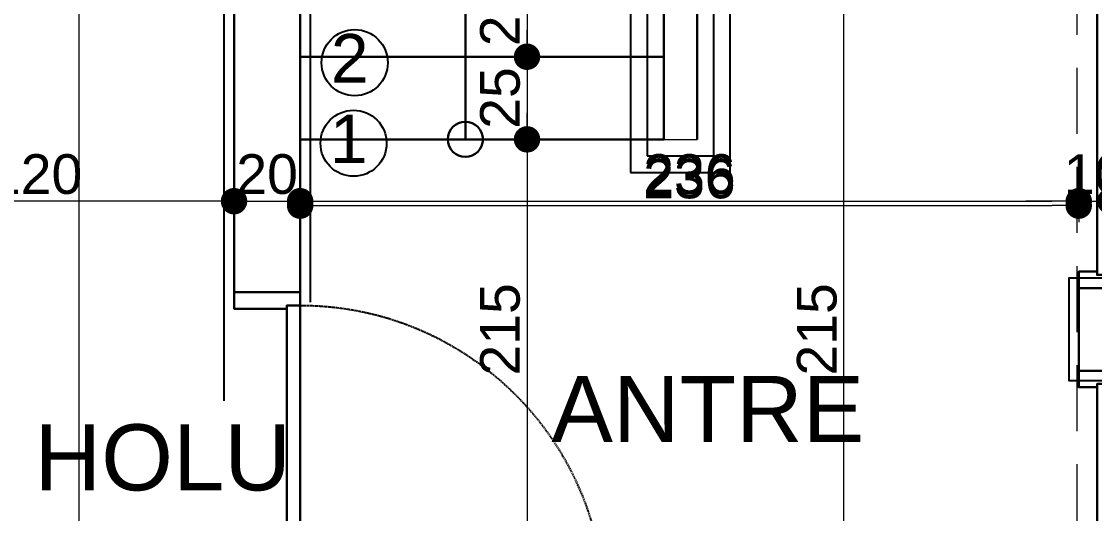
# Model space of a CAD drawing. Header units: millimetres. Extents: x 38129 to 72024, y -56282 to 16512.
# Drawn here: x 54813.3 to 55138, y -43908.6 to -43759.7 of the extents above; entities that cross this region are included whole.
import ezdxf

# ---------------------------------------------------------------- set-up
doc = ezdxf.new("R2010")
doc.units = ezdxf.units.MM
doc.linetypes.add('HIDDEN', pattern=[0.375, 0.25, -0.125])
for name, color, linetype, lineweight in [('AKS', 55, 'HIDDEN', 0), ('DIŞÖLÇÜ', 37, 'Continuous', 0), ('DUVAR', 255, 'Continuous', 30), ('KAPI', 4, 'Continuous', 30), ('M', 210, 'Continuous', 30), ('mahal', 7, 'Continuous', 5), ('ölçü İÇ', 31, 'Continuous', 0)]:
    doc.layers.add(name, color=color, linetype=linetype, lineweight=lineweight)
for name, color, linetype in [('HIDDEN', 1, 'HIDDEN'), ('sıva', 41, 'Continuous'), ('tefriş', 42, 'Continuous')]:
    doc.layers.add(name, color=color, linetype=linetype)
doc.styles.add('icdisolcu_yazi', font='arial.ttf')
doc.styles.get("Standard").update_dxf_attribs({"font": 'arial.ttf'})
doc.dimstyles.new('İç Ölçü', dxfattribs={"dimtxt": 12, "dimasz": 8, "dimexe": 5, "dimexo": 0, "dimgap": 2, "dimtad": 1, "dimdec": 0, "dimzin": 12, "dimdsep": 46, "dimtxsty": 'icdisolcu_yazi', "dimblk": 'DOT', "dimcen": 8, "dimdle": 5, "dimclrd": 256, "dimclre": 256, "dimclrt": 7, "dimadec": 0, "dimazin": 3, "dimtfac": 1, "dimtdec": 0, "dimtix": 1, "dimtmove": 2, "dimatfit": 3, "dimldrblk": 'DOT', "dimfxl": 0, "dimtolj": 1, "dimtzin": 0, "dimlwd": -1, "dimlwe": -1, "dimarcsym": 0})

# ---------------------------------------------------------------- blocks, each defined once
blk = doc.blocks.new('_Dot')
at = {"color": 0, "lineweight": -2}
blk.add_line((-0.5, 0), (-1, 0), dxfattribs=at)
at = {"color": 0, "lineweight": 30, "const_width": 0.5}
blk.add_lwpolyline([(-0.25, 0, 1), (0.25, 0, 1)], format="xyb", close=True, dxfattribs=at)
blk = doc.blocks.new('*D1854')
at = {"layer": 'Defpoints', "color": 0, "lineweight": 120, "transparency": 16777216}
for p in [(54757.81, -43814.13), (54877.6, -43814.12), (54757.81, -43817.28)]:
    blk.add_point(p, dxfattribs=at)
at = {"layer": 'ölçü İÇ', "transparency": 16777216}
for p, q in [((54757.81, -43817.28), (54757.81, -43809.13)), ((54877.6, -43814.12), (54877.6, -43819.13))]:
    blk.add_line(p, q, dxfattribs=at)
at = {"layer": 'ölçü İÇ', "linetype": 'Continuous', "transparency": 16777216}
blk.add_line((54869.6, -43814.13), (54765.81, -43814.13), dxfattribs=at)
at = {"layer": 'ölçü İÇ', "transparency": 16777216, "xscale": 8, "yscale": 8, "zscale": 8, "rotation": 180}
blk.add_blockref('_Dot', (54757.81, -43814.13), dxfattribs=at)
at = {"layer": 'ölçü İÇ', "transparency": 16777216, "xscale": 8, "yscale": 8, "zscale": 8}
blk.add_blockref('_Dot', (54877.6, -43814.13), dxfattribs=at)
at = {"layer": 'ölçü İÇ', "color": 7, "transparency": 16777216, "insert": (54817.71, -43806), "char_height": 12, "attachment_point": 5, "style": 'icdisolcu_yazi'}
blk.add_mtext('\\A1;120', dxfattribs=at)
blk = doc.blocks.new('*D1859')
at = {"layer": 'Defpoints', "color": 0, "lineweight": 120, "transparency": 16777216}
for p in [(54830.63, -43625.43), (54830.63, -44655.43), (54830.63, -44655.43)]:
    blk.add_point(p, dxfattribs=at)
at = {"layer": 'ölçü İÇ', "transparency": 16777216}
for p, q in [((54830.63, -43625.43), (54835.63, -43625.43)), ((54830.63, -44655.43), (54835.63, -44655.43))]:
    blk.add_line(p, q, dxfattribs=at)
at = {"layer": 'ölçü İÇ', "linetype": 'Continuous', "transparency": 16777216}
blk.add_line((54830.63, -43633.43), (54830.63, -44647.43), dxfattribs=at)
at = {"layer": 'ölçü İÇ', "transparency": 16777216, "xscale": 8, "yscale": 8, "zscale": 8}
for p, rotation in [((54830.63, -43625.43), 90), ((54830.63, -44655.43), 270)]:
    blk.add_blockref('_Dot', p, dxfattribs=dict(at, rotation=rotation))
at = {"layer": 'ölçü İÇ', "color": 7, "transparency": 16777216, "insert": (54822.5, -44140.43), "char_height": 12, "attachment_point": 5, "rotation": 90, "style": 'icdisolcu_yazi'}
blk.add_mtext('\\A1;1030', dxfattribs=at)
blk = doc.blocks.new('*U35')
for p, q in [((4, 0), (0, 0)), ((86, 0), (90, 0))]:
    blk.add_line(p, q)
blk.add_lwpolyline([(4, 0), (86, 0), (86, -4), (4, -4)], close=True)
for points in [[(0, -9.56), (5, -9.56), (5, -4)], [(90, -9.56), (85, -9.56), (85, -4)]]:
    blk.add_lwpolyline(points)
at = {"layer": 'DUVAR'}
for p, q in [((0, 0), (0, -9.56)), ((90, 0), (90, -9.56))]:
    blk.add_line(p, q, dxfattribs=at)
at = {"layer": 'HIDDEN'}
blk.add_line((4, 0), (4, 82), dxfattribs=at)
blk.add_arc((4, 0), 82, 360, 90, dxfattribs=at)
blk = doc.blocks.new('*D2026')
at = {"layer": 'Defpoints', "color": 0, "lineweight": 120, "transparency": 16777216}
for p in [(54877.6, -43814.13), (54897.6, -43814.13), (54897.6, -43814.13)]:
    blk.add_point(p, dxfattribs=at)
at = {"layer": 'ölçü İÇ', "transparency": 16777216}
for p, q in [((54877.6, -43814.13), (54877.6, -43809.13)), ((54897.6, -43814.13), (54897.6, -43809.13))]:
    blk.add_line(p, q, dxfattribs=at)
at = {"layer": 'ölçü İÇ', "linetype": 'Continuous', "transparency": 16777216}
for p, q in [((54869.6, -43814.13), (54861.6, -43814.13)), ((54877.6, -43814.13), (54897.6, -43814.13)), ((54905.6, -43814.13), (54913.6, -43814.13))]:
    blk.add_line(p, q, dxfattribs=at)
at = {"layer": 'ölçü İÇ', "transparency": 16777216, "xscale": 8, "yscale": 8, "zscale": 8}
blk.add_blockref('_Dot', (54877.6, -43814.13), dxfattribs=at)
at = {"layer": 'ölçü İÇ', "transparency": 16777216, "xscale": 8, "yscale": 8, "zscale": 8, "rotation": 180}
blk.add_blockref('_Dot', (54897.6, -43814.13), dxfattribs=at)
at = {"layer": 'ölçü İÇ', "color": 7, "transparency": 16777216, "insert": (54887.6, -43806), "char_height": 12, "attachment_point": 5, "style": 'icdisolcu_yazi'}
blk.add_mtext('\\A1;20', dxfattribs=at)
blk = doc.blocks.new('*D2027')
at = {"layer": 'Defpoints', "color": 0, "lineweight": 120, "transparency": 16777216}
for p in [(54897.6, -43814.13), (55133.19, -43814.13), (55133.19, -43840.42)]:
    blk.add_point(p, dxfattribs=at)
at = {"layer": 'ölçü İÇ', "transparency": 16777216}
for p, q in [((54897.6, -43814.13), (54897.6, -43809.13)), ((55133.19, -43819.13), (55133.19, -43809.13))]:
    blk.add_line(p, q, dxfattribs=at)
at = {"layer": 'ölçü İÇ', "linetype": 'Continuous', "transparency": 16777216}
blk.add_line((54905.6, -43814.13), (55125.19, -43814.13), dxfattribs=at)
at = {"layer": 'ölçü İÇ', "transparency": 16777216, "xscale": 8, "yscale": 8, "zscale": 8, "rotation": 180}
blk.add_blockref('_Dot', (54897.6, -43814.13), dxfattribs=at)
at = {"layer": 'ölçü İÇ', "transparency": 16777216, "xscale": 8, "yscale": 8, "zscale": 8}
blk.add_blockref('_Dot', (55133.19, -43814.13), dxfattribs=at)
at = {"layer": 'ölçü İÇ', "color": 7, "transparency": 16777216, "insert": (55015.39, -43806), "char_height": 12, "attachment_point": 5, "style": 'icdisolcu_yazi'}
blk.add_mtext('\\A1;236', dxfattribs=at)
blk = doc.blocks.new('*D2028')
at = {"layer": 'Defpoints', "color": 0, "lineweight": 120, "transparency": 16777216}
for p in [(55142.75, -43814.13), (55133.19, -43840.42), (55142.75, -43840.42)]:
    blk.add_point(p, dxfattribs=at)
at = {"layer": 'ölçü İÇ', "transparency": 16777216}
for p, q in [((55133.19, -43819.13), (55133.19, -43809.13)), ((55142.75, -43819.13), (55142.75, -43809.13))]:
    blk.add_line(p, q, dxfattribs=at)
at = {"layer": 'ölçü İÇ', "linetype": 'Continuous', "transparency": 16777216}
for p, q in [((55125.19, -43814.13), (55117.19, -43814.13)), ((55133.19, -43814.13), (55142.75, -43814.13)), ((55150.75, -43814.13), (55158.75, -43814.13))]:
    blk.add_line(p, q, dxfattribs=at)
at = {"layer": 'ölçü İÇ', "transparency": 16777216, "xscale": 8, "yscale": 8, "zscale": 8}
blk.add_blockref('_Dot', (55133.19, -43814.13), dxfattribs=at)
at = {"layer": 'ölçü İÇ', "transparency": 16777216, "xscale": 8, "yscale": 8, "zscale": 8, "rotation": 180}
blk.add_blockref('_Dot', (55142.75, -43814.13), dxfattribs=at)
at = {"layer": 'ölçü İÇ', "color": 7, "transparency": 16777216, "insert": (55137.97, -43806), "char_height": 12, "attachment_point": 5, "style": 'icdisolcu_yazi'}
blk.add_mtext('\\A1;10', dxfattribs=at)
blk = doc.blocks.new('*D2040')
at = {"layer": 'Defpoints', "color": 0, "lineweight": 120, "transparency": 16777216}
for p in [(54966.25, -43745.41), (54966.25, -43960.43), (54975.53, -43960.43)]:
    blk.add_point(p, dxfattribs=at)
at = {"layer": 'ölçü İÇ', "transparency": 16777216}
for p, q in [((54966.25, -43745.41), (54971.25, -43745.41)), ((54971.25, -43960.43), (54961.25, -43960.43))]:
    blk.add_line(p, q, dxfattribs=at)
at = {"layer": 'ölçü İÇ', "linetype": 'Continuous', "transparency": 16777216}
blk.add_line((54966.25, -43753.41), (54966.25, -43952.43), dxfattribs=at)
at = {"layer": 'ölçü İÇ', "transparency": 16777216, "xscale": 8, "yscale": 8, "zscale": 8}
for p, rotation in [((54966.25, -43745.41), 90), ((54966.25, -43960.43), 270)]:
    blk.add_blockref('_Dot', p, dxfattribs=dict(at, rotation=rotation))
at = {"layer": 'ölçü İÇ', "color": 7, "transparency": 16777216, "insert": (54958.13, -43852.92), "char_height": 12, "attachment_point": 5, "rotation": 90, "style": 'icdisolcu_yazi'}
blk.add_mtext('\\A1;215', dxfattribs=at)
blk = doc.blocks.new('*D2060')
at = {"layer": 'Defpoints', "color": 0, "lineweight": 120, "transparency": 16777216}
for p in [(55062.13, -43745.41), (55062.13, -43745.41), (55064.29, -43960.43)]:
    blk.add_point(p, dxfattribs=at)
at = {"layer": 'ölçü İÇ', "transparency": 16777216}
for p, q in [((55062.13, -43745.41), (55067.13, -43745.41)), ((55064.29, -43960.43), (55057.13, -43960.43))]:
    blk.add_line(p, q, dxfattribs=at)
at = {"layer": 'ölçü İÇ', "linetype": 'Continuous', "transparency": 16777216}
blk.add_line((55062.13, -43952.43), (55062.13, -43753.41), dxfattribs=at)
at = {"layer": 'ölçü İÇ', "transparency": 16777216, "xscale": 8, "yscale": 8, "zscale": 8}
for p, rotation in [((55062.13, -43745.41), 90), ((55062.13, -43960.43), 270)]:
    blk.add_blockref('_Dot', p, dxfattribs=dict(at, rotation=rotation))
at = {"layer": 'ölçü İÇ', "color": 7, "transparency": 16777216, "insert": (55054, -43852.92), "char_height": 12, "attachment_point": 5, "rotation": 90, "style": 'icdisolcu_yazi'}
blk.add_mtext('\\A1;215', dxfattribs=at)
blk = doc.blocks.new('*D2205')
at = {"layer": 'Defpoints', "color": 0, "lineweight": 120, "transparency": 16777216}
for p in [(54897.6, -43814.13), (55133.19, -43814.13), (55133.19, -43815.48)]:
    blk.add_point(p, dxfattribs=at)
at = {"layer": 'ölçü İÇ', "transparency": 16777216}
for p, q in [((54897.6, -43814.13), (54897.6, -43820.48)), ((55133.19, -43814.13), (55133.19, -43820.48))]:
    blk.add_line(p, q, dxfattribs=at)
at = {"layer": 'ölçü İÇ', "linetype": 'Continuous', "transparency": 16777216}
blk.add_line((54905.6, -43815.48), (55125.19, -43815.48), dxfattribs=at)
at = {"layer": 'ölçü İÇ', "transparency": 16777216, "xscale": 8, "yscale": 8, "zscale": 8, "rotation": 180}
blk.add_blockref('_Dot', (54897.6, -43815.48), dxfattribs=at)
at = {"layer": 'ölçü İÇ', "transparency": 16777216, "xscale": 8, "yscale": 8, "zscale": 8}
blk.add_blockref('_Dot', (55133.19, -43815.48), dxfattribs=at)
at = {"layer": 'ölçü İÇ', "color": 7, "transparency": 16777216, "insert": (55015.39, -43807.35), "char_height": 12, "attachment_point": 5, "style": 'icdisolcu_yazi'}
blk.add_mtext('\\A1;236', dxfattribs=at)
blk = doc.blocks.new('*D2216')
at = {"layer": 'Defpoints', "color": 0, "lineweight": 120, "transparency": 16777216}
for p in [(54971.14, -43745.41), (54966.25, -43770.41), (54971.14, -43770.41)]:
    blk.add_point(p, dxfattribs=at)
at = {"layer": 'DIŞÖLÇÜ', "transparency": 16777216}
for p, q in [((54971.14, -43745.41), (54961.25, -43745.41)), ((54971.14, -43770.41), (54961.25, -43770.41))]:
    blk.add_line(p, q, dxfattribs=at)
at = {"layer": 'DIŞÖLÇÜ', "linetype": 'Continuous', "transparency": 16777216}
blk.add_line((54966.25, -43753.41), (54966.25, -43762.41), dxfattribs=at)
at = {"layer": 'DIŞÖLÇÜ', "transparency": 16777216, "xscale": 8, "yscale": 8, "zscale": 8}
for p, rotation in [((54966.25, -43745.41), 90), ((54966.25, -43770.41), 270)]:
    blk.add_blockref('_Dot', p, dxfattribs=dict(at, rotation=rotation))
at = {"layer": 'DIŞÖLÇÜ', "color": 7, "transparency": 16777216, "insert": (54958.13, -43757.91), "char_height": 12, "attachment_point": 5, "rotation": 90, "style": 'icdisolcu_yazi'}
blk.add_mtext('\\A1;25', dxfattribs=at)
blk = doc.blocks.new('*D2217')
at = {"layer": 'Defpoints', "color": 0, "lineweight": 120, "transparency": 16777216}
for p in [(54971.14, -43770.41), (54966.25, -43795.41), (54971.14, -43795.41)]:
    blk.add_point(p, dxfattribs=at)
at = {"layer": 'DIŞÖLÇÜ', "transparency": 16777216}
for p, q in [((54971.14, -43770.41), (54961.25, -43770.41)), ((54971.14, -43795.41), (54961.25, -43795.41))]:
    blk.add_line(p, q, dxfattribs=at)
at = {"layer": 'DIŞÖLÇÜ', "linetype": 'Continuous', "transparency": 16777216}
blk.add_line((54966.25, -43778.41), (54966.25, -43787.41), dxfattribs=at)
at = {"layer": 'DIŞÖLÇÜ', "transparency": 16777216, "xscale": 8, "yscale": 8, "zscale": 8}
for p, rotation in [((54966.25, -43770.41), 90), ((54966.25, -43795.41), 270)]:
    blk.add_blockref('_Dot', p, dxfattribs=dict(at, rotation=rotation))
at = {"layer": 'DIŞÖLÇÜ', "color": 7, "transparency": 16777216, "insert": (54958.13, -43782.91), "char_height": 12, "attachment_point": 5, "rotation": 90, "style": 'icdisolcu_yazi'}
blk.add_mtext('\\A1;25', dxfattribs=at)
blk = doc.blocks.new('*U7')
for p, q in [((4, 0), (0, 0)), ((96, 0), (100, 0))]:
    blk.add_line(p, q)
blk.add_lwpolyline([(4, 0), (96, 0), (96, -4), (4, -4)], close=True)
for points in [[(0, -20), (5, -20), (5, -4)], [(100, -20), (95, -20), (95, -4)]]:
    blk.add_lwpolyline(points)
at = {"layer": 'DUVAR'}
for p, q in [((0, 0), (0, -20)), ((100, 0), (100, -20))]:
    blk.add_line(p, q, dxfattribs=at)
at = {"layer": 'HIDDEN'}
blk.add_line((4, 0), (4, 92), dxfattribs=at)
blk.add_arc((4, 0), 92, 360, 90, dxfattribs=at)

msp = doc.modelspace()

# ---------------------------------------------------------------- linework, layer by layer
at = {"layer": 'AKS', "ltscale": 80}
msp.add_line((55132.61, -42903.74), (55132.61, -44153.33), dxfattribs=at)
at = {"layer": 'DIŞÖLÇÜ'}
msp.add_line((55007.6, -43795.41), (55017.75, -43795.41), dxfattribs=at)
at = {"layer": 'DUVAR'}
for p, q in [((54897.6, -43845.65), (54897.6, -43520.41)), ((54897.6, -43520.41), (54897.6, -43845.65)), ((54877.6, -43841.65), (54877.6, -43625.43)), ((55133.19, -43870.42), (55133.19, -43835.42))]:
    msp.add_line(p, q, dxfattribs=at)
at = {"layer": 'M'}
for p, q in [((54947.6, -43795.41), (54947.6, -43575.84)), ((55007.6, -43620.41), (55007.6, -43795.41)), ((55017.75, -43795.41), (55017.75, -43620.41)), ((54897.6, -43770.41), (55007.6, -43770.41)), ((54897.6, -43795.41), (55007.6, -43795.41))]:
    msp.add_line(p, q, dxfattribs=at)
msp.add_circle((54947.6, -43795.41), 5.33, dxfattribs=at)
at = {"layer": 'sıva'}
for p, q in [((54900.6, -43523.41), (54900.6, -43844.65)), ((54874.6, -43844.65), (54874.6, -43628.43)), ((54874.61, -43874.57), (54874.61, -43628.43)), ((54900.61, -43763.42), (54900.61, -43807.57))]:
    msp.add_line(p, q, dxfattribs=at)
msp.add_lwpolyline([(55145.75, -43837.42), (55130.19, -43837.42), (55130.19, -43868.42), (55145.75, -43868.42), (55145.75, -43863.42), (55524.6, -43863.42), (55524.6, -43923.54), (55545.6, -43922.56), (55545.6, -43868.42), (55620.7, -43868.42), (55620.7, -43847.43), (55585.58, -43847.43), (55585.58, -43827.43), (55564.58, -43827.43), (55564.58, -43847.43), (55145.75, -43847.43)], close=True, dxfattribs=at)
at = {"layer": 'tefriş'}
for points in [[(54997.6, -43805.41), (55027.75, -43805.41), (55027.75, -43610.43), (54997.6, -43610.43)], [(55002.6, -43800.41), (55022.75, -43800.41), (55022.75, -43615.43), (55002.6, -43615.43)]]:
    msp.add_lwpolyline(points, close=True, dxfattribs=at)
for centre in [(54914.1, -43772.22), (54913.76, -43796.6)]:
    msp.add_circle(centre, 10, dxfattribs=at)

# ---------------------------------------------------------------- block references
at = {"layer": 'KAPI', "xscale": -1, "rotation": 269.9999999999999}
for name, p in [('*U35', (55142.75, -43840.42)), ('*U7', (54897.6, -43941.65))]:
    msp.add_blockref(name, p, dxfattribs=at)
at = {"layer": 'KAPI', "rotation": 270.0000000000001}
msp.add_blockref('*U35', (55142.75, -43865.42), dxfattribs=at)

# ---------------------------------------------------------------- texts
at = {"layer": 'mahal', "char_height": 20, "attachment_point": 7}
for s, insert in [('ANTRE', (54973.62, -43887.02)), ('KAT HOLU', (54755.12, -43901.93))]:
    msp.add_mtext_dynamic_manual_height_columns(s, width=250.3432, gutter_width=12.5, heights=[0], dxfattribs=dict(at, insert=insert))
at = {"layer": 'tefriş', "char_height": 14.7, "width": 26.4931, "attachment_point": 3}
for s, insert in [('2', (54918.32, -43763.54)), ('1', (54917.98, -43787.91))]:
    msp.add_mtext(s, dxfattribs=dict(at, insert=insert))

# ---------------------------------------------------------------- dimensions: what is measured, and where the dimension line sits
at = {"layer": 'DIŞÖLÇÜ'}
for base, p1, p2, picture, middle in [((54966.25, -43770.41), (54971.14, -43745.41), (54971.14, -43770.41), '*D2216', (54958.13, -43757.91)), ((54966.25, -43795.41), (54971.14, -43770.41), (54971.14, -43795.41), '*D2217', (54958.13, -43782.91))]:
    dim = msp.add_linear_dim(base=base, p1=p1, p2=p2, angle=270, dimstyle='İç Ölçü', dxfattribs=at)
    dim.commit()
    dim.dimension.update_dxf_attribs({"geometry": picture, "text_midpoint": middle})
at = {"layer": 'ölçü İÇ'}
for base, p1, p2, picture, middle in [((54830.63, -44655.43), (54830.63, -43625.43), (54830.63, -44655.43), '*D1859', (54822.5, -44140.43)), ((54966.25, -43960.43), (54966.25, -43745.41), (54975.53, -43960.43), '*D2040', (54958.13, -43852.92)), ((55062.13, -43745.41), (55064.29, -43960.43), (55062.13, -43745.41), '*D2060', (55054, -43852.92))]:
    dim = msp.add_linear_dim(base=base, p1=p1, p2=p2, angle=90, dimstyle='İç Ölçü', dxfattribs=at)
    dim.commit()
    dim.dimension.update_dxf_attribs({"geometry": picture, "text_midpoint": middle})
for base, p1, p2, picture, middle in [((54757.81, -43814.13), (54877.6, -43814.12), (54757.81, -43817.28), '*D1854', (54817.71, -43806)), ((54897.6, -43814.13), (54877.6, -43814.13), (54897.6, -43814.13), '*D2026', (54887.6, -43806)), ((55133.19, -43814.13), (54897.6, -43814.13), (55133.19, -43840.42), '*D2027', (55015.39, -43806)), ((55133.19, -43815.48), (54897.6, -43814.13), (55133.19, -43814.13), '*D2205', (55015.39, -43807.35)), ((55142.75, -43814.13), (55133.19, -43840.42), (55142.75, -43840.42), '*D2028', (55137.97, -43806))]:
    dim = msp.add_linear_dim(base=base, p1=p1, p2=p2, dimstyle='İç Ölçü', dxfattribs=at)
    dim.commit()
    dim.dimension.update_dxf_attribs({"geometry": picture, "text_midpoint": middle})

doc.saveas('drawing.dxf')
